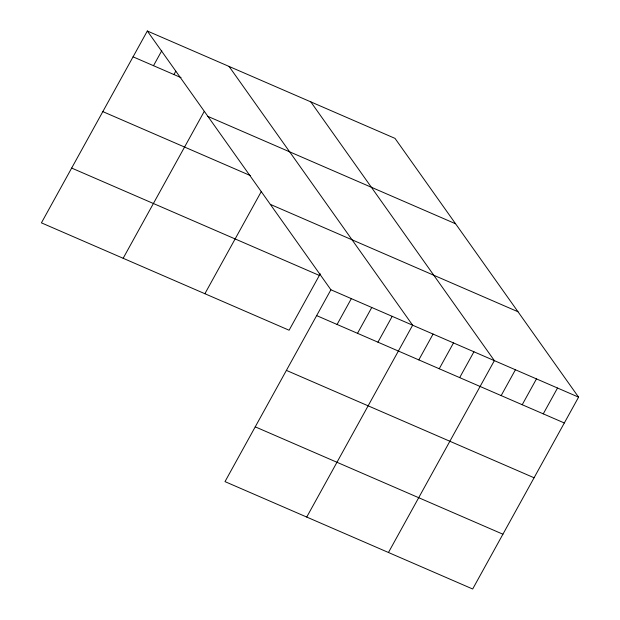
<?xml version="1.0" encoding="UTF-8"?>
<svg xmlns="http://www.w3.org/2000/svg" width="620" height="620" viewBox="0 0 620 620"><rect width="100%" height="100%" fill="white"/><g stroke="black" fill="none" stroke-linecap="round" stroke-linejoin="round"><path stroke-width="0.93" d="M147.327 31L330.902 289.772L224.998 481.624L472.673 589L578.576 397.149L395.002 138.376L147.327 31L41.424 222.851L289.098 330.228L320.246 273.808M153.504 65.689L161.781 50.693M173.933 74.547L175.778 71.215M123.155 258.284L204.267 111.36M204.887 293.717L261.322 191.487M337.079 324.462L351.339 298.631M357.507 333.32L371.767 307.489M377.944 342.178L392.204 316.347M306.729 517.057L412.633 325.206L229.067 66.433M418.81 359.894L433.07 334.064M439.239 368.753L453.499 342.922M459.676 377.619L473.936 351.78M388.461 552.49L494.365 360.638L310.798 101.866M501.161 395.599L515.421 369.768M522.211 404.728L536.471 378.897M543.267 413.858L557.527 388.019M133.067 56.831L181.048 77.632M207.909 116.397L455.584 223.774M102.827 111.616L250.302 175.553M270.328 204.375L517.995 311.752M71.664 168.067L319.339 275.443M330.902 289.772L578.576 397.149M316.642 315.603L564.316 422.979M286.401 370.388L534.076 477.764M255.238 426.839L502.913 534.215"/></g></svg>
